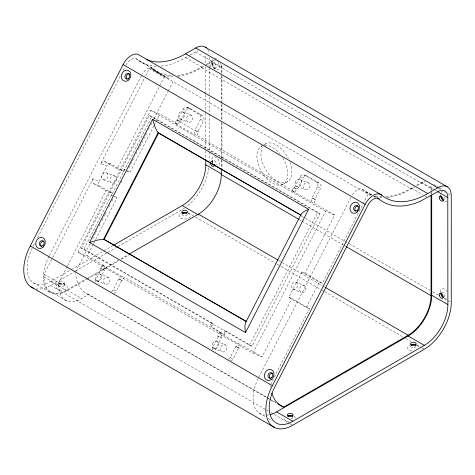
<?xml version="1.0" encoding="UTF-8"?>
<svg xmlns="http://www.w3.org/2000/svg" width="475" height="475" viewBox="0 0 475 475"><rect width="100%" height="100%" fill="white"/><g stroke="black" fill="none" stroke-linecap="round" stroke-linejoin="round"><path stroke-width="0.36" stroke-dasharray="2.38 1.78" d="M87.453 278.196L64.434 291.335A32.33 18.668 -60 0 1 43.961 276.901L44.074 274.366L92.975 178.838L99.156 181.254A3.806 3.093 -68.6 0 0 100.118 186.188L112.195 193.159L111.328 194.845L112.403 195.468M266.327 397.142L88.641 294.559L79.2 299.862A32.33 18.668 -60 0 1 63.092 298.425L61.792 296.857A32.33 18.668 -60 0 1 58.728 285.428L58.841 282.886L67.26 266.433M32.241 248.128L31.611 249.387A33.28 19.214 -60 0 0 48.189 282.815L70.627 270.014M49.038 256.209L47.785 258.727A33.28 19.214 -60 0 0 64.362 292.149L86.153 279.722M258.174 378.575L257.551 379.834A33.28 19.214 -60 0 0 264.818 415.138M33.203 246.216L34.889 242.921M37.584 237.654L120.513 75.656M123.215 70.383L124.901 67.094M49.376 255.55L141.746 75.109M153.876 125.792L130.079 172.277L124.296 169.516L123.435 171.202L111.358 164.231A3.806 3.093 -68.6 0 0 106.94 166.054L100.759 163.638L144.287 78.607M145.635 75.97L149.405 68.697A9.381 5.415 -60 0 1 151.917 68.922L166.678 77.443L169.058 79.313M99.156 181.254L106.94 166.054M67.598 265.774L106.014 190.736L112.195 193.159M100.759 163.638A3.806 3.093 -68.6 0 1 105.177 161.809L117.254 168.779L164.166 77.223A9.381 5.415 -60 0 1 166.678 77.443M270.512 384.643L309.421 308.643L291.965 298.561L262.141 356.832L252.866 353.198L78.007 252.249L150.634 110.378L159.909 114.012L178.066 124.492L179.776 121.155L180.447 121.541L186.069 110.562A3.806 3.093 -68.6 0 1 190.487 108.739L202.593 115.728A3.806 3.093 -68.6 0 1 203.549 120.662L197.933 131.634L194.839 130.429L200.462 119.451A3.806 3.093 -68.6 0 0 199.5 114.517L187.393 107.528A3.806 3.093 -68.6 0 0 182.976 109.351L177.353 120.329L180.447 121.541M81.391 248.116L149.257 115.532L151.834 116.541L319.966 213.613L252.094 346.192L249.518 345.183L81.391 248.116L83.968 249.12L213.091 323.671L211.363 327.049L224.812 334.816L226.539 331.437L252.094 346.192M83.968 249.12L151.834 116.541M121 182.762L121.998 180.809M75.513 272.062L89.935 243.889M92.619 238.646L95.303 233.403M95.635 232.75L97.648 228.819M98.99 226.195L100.332 223.577M102.012 220.299L104.696 215.056M105.028 214.403L106.709 211.126M108.716 207.195L110.058 204.577M111.738 201.299L113.08 198.681M128.743 168.085L132.121 161.482M132.46 160.823L134.484 156.857M135.838 154.221L136.853 152.237M138.201 149.595L139.555 146.959M139.893 146.294L146.989 132.43M148.343 129.794L149.358 127.811M150.706 125.168L151.721 123.191M154.09 118.566L167.942 91.497M168.281 90.838L173.013 81.599M78.007 252.249L87.281 255.877L93.314 244.097M93.652 243.438L95.327 240.166M95.659 239.513L117.111 197.612L114.422 196.056M154.209 125.139L155.551 122.52M155.883 121.867L159.909 114.012M100.623 268.529L102.351 265.151L105.438 266.362L103.71 269.741L100.623 268.529L104.381 270.127L98.764 281.105A3.806 3.093 -68.6 0 0 98.331 283.949M309.421 308.643L306.327 307.432L288.877 297.35L301.845 272.021L304.932 273.232L334.762 214.961L291.994 190.843L293.704 187.506L294.375 187.892L299.992 176.914A3.806 3.093 -68.6 0 1 304.416 175.091L316.516 182.079A3.806 3.093 -68.6 0 1 317.478 187.007L311.861 197.986L314.949 199.197L320.572 188.219A3.806 3.093 -68.6 0 0 319.61 183.291L307.503 176.302A3.806 3.093 -68.6 0 0 303.086 178.125L297.463 189.103L296.792 188.712L295.082 192.054L196.893 135.363L193.806 134.152L174.972 123.28L176.682 119.943L179.776 121.155M95.166 281.794A3.806 3.093 -68.6 0 1 95.671 279.894L101.294 268.921M111.548 291.727A3.806 3.093 -68.6 0 0 113.157 289.993L118.78 279.015L122.544 280.612L124.272 277.234L222.46 333.925L220.732 337.303L217.639 336.092L219.367 332.714L222.46 333.925M118.78 279.015L119.451 279.401L121.178 276.022L124.272 277.234M193.806 134.152L195.516 130.815L198.603 132.026L196.893 135.363M113.828 293.277A3.806 3.093 -68.6 0 0 116.25 291.205L121.867 280.226M212.194 349.832A3.806 3.093 -68.6 0 1 212.693 347.457L218.31 336.478L221.403 337.689L215.781 348.668A3.806 3.093 -68.6 0 0 215.347 351.512M228.57 359.29A3.806 3.093 -68.6 0 0 230.179 357.55L235.796 346.572L239.56 348.175L241.288 344.797L262.141 356.832M235.796 346.572L236.467 346.964L238.201 343.585L241.288 344.797M310.822 201.715L312.532 198.378L315.626 199.583L313.916 202.926M230.844 360.834A3.806 3.093 -68.6 0 0 233.267 358.762L238.889 347.783M249.518 345.183L317.389 212.604L319.966 213.613M252.866 353.198L325.488 211.328L334.762 214.961M258.804 377.316L350.835 197.535M306.327 307.432L319.301 282.097L322.388 283.308L358.892 212.004M359.225 211.345L368.012 194.18M125.851 65.283L126.409 64.303A10.331 5.967 -60 0 1 136.2 58.746L153.193 68.62L154.797 69.979A89.401 51.615 -60 0 0 173.072 75.62M161.239 66.096A89.401 51.615 -60 0 0 178.998 61.085L189.287 55.539M189.917 55.177L197.006 51.193A14.256 8.229 -60 0 1 198.301 50.742M177.412 75.436A89.401 51.615 -60 0 0 195.166 70.425L203.573 65.966M206.091 64.511L213.18 60.527A14.256 8.229 -60 0 1 214.474 60.076M177.84 76.232A90.357 52.167 -60 0 0 195.094 71.238L204.814 66.025M207.332 64.57L213.091 61.352A13.306 7.683 -60 0 1 215.46 60.717M210.959 64.137L212.853 63.044M213.958 68.988L215.703 67.978M210.959 161.423L212.853 160.324M260.864 146.603L263.168 145.273M263.738 144.946L266.042 143.616M71.268 269.646L103.342 251.127M103.983 250.758L112.961 245.575M35.999 288.877A38.042 21.963 -60 0 0 50.653 285.433L75.044 271.35M75.685 270.976L107.136 252.819M107.778 252.451L117.408 246.887M118.049 246.519L182.24 209.457A38.042 21.963 -60 0 0 184.353 208.145M88.095 277.827L120.163 259.314M120.804 258.94L128.499 254.499M86.794 279.353L118.869 260.834M121.434 259.356L129.135 254.909M282.708 184.442L287.892 181.45M385.825 196.65A89.401 51.615 -60 0 0 404.932 191.532L413.968 186.711M416.486 185.256L422.946 181.634A14.256 8.229 -60 0 1 424.234 181.183M386.917 197.41A90.357 52.167 -60 0 0 404.86 192.345L414.58 187.132M417.092 185.678L422.857 182.453A13.306 7.683 -60 0 1 425.226 181.818M58.995 283.949A5.706 3.295 0 0 1 67.284 287.054A5.706 3.295 0 0 1 58.478 289.643A5.706 3.295 0 0 1 58.995 283.949L60.289 283.551A2.856 1.645 0 0 1 64.44 285.107L64.44 282.916M62.884 283.551L64.178 283.949M187.031 107.356L190.119 108.567M187.393 107.528L190.487 108.739M199.5 114.517L202.593 115.728M182.976 109.351L186.069 110.562M183.041 112.017A3.806 3.093 -68.6 0 1 182.78 118.429A3.806 3.093 -68.6 0 1 178.119 115.74A3.806 3.093 -68.6 0 1 183.041 112.017L191.288 115.247A3.806 3.093 -68.6 0 1 191.021 121.659A3.806 3.093 -68.6 0 1 186.36 118.97A3.806 3.093 -68.6 0 1 191.288 115.247M200.462 119.451L203.549 120.662M179.586 118.774L187.827 122.004M174.972 123.28L178.066 124.492M304.048 174.913L307.503 176.302M316.516 182.079L319.61 183.291M299.992 176.914L303.086 178.125M300.063 179.58L308.305 182.804A3.806 3.093 -68.6 0 1 308.043 189.216A3.806 3.093 -68.6 0 1 303.382 186.527A3.806 3.093 -68.6 0 1 308.305 182.804M317.478 187.007L320.572 188.219M296.602 186.337L304.849 189.561M293.704 187.506L296.792 188.712M294.375 187.892L297.463 189.103M291.994 190.843L295.082 192.054M104.809 161.637L111.358 164.231M126.985 171.065L130.079 172.277M117.254 168.779L123.435 171.202M106.626 172.876A3.806 3.093 -68.6 0 1 106.358 179.289A3.806 3.093 -68.6 0 1 101.698 176.599A3.806 3.093 -68.6 0 1 106.626 172.876L114.867 176.1A3.806 3.093 -68.6 0 1 114.6 182.513A3.806 3.093 -68.6 0 1 109.945 179.823A3.806 3.093 -68.6 0 1 114.867 176.1M103.164 179.633L111.405 182.857M92.975 178.838A3.806 3.093 -68.6 0 0 93.937 183.766L100.118 186.188M111.328 194.845L112.563 195.332M114.018 196.401L117.111 197.612M296.21 282.334L296.851 282.851A3.806 3.093 -68.6 0 1 295.432 289.073A3.806 3.093 -68.6 0 1 291.312 285.73A3.806 3.093 -68.6 0 1 296.21 282.334L304.457 285.564A3.806 3.093 -68.6 0 1 304.19 291.971A3.806 3.093 -68.6 0 1 299.529 289.281A3.806 3.093 -68.6 0 1 304.457 285.564M292.754 289.091L300.996 292.315M288.877 297.35L291.965 298.561M119.451 279.401L122.544 280.612M100.065 274.117A3.806 3.093 -68.6 0 1 99.798 280.529A3.806 3.093 -68.6 0 1 95.143 277.839A3.806 3.093 -68.6 0 1 100.065 274.117L108.306 277.347A3.806 3.093 -68.6 0 1 108.045 283.753A3.806 3.093 -68.6 0 1 103.384 281.063A3.806 3.093 -68.6 0 1 108.306 277.347M213.091 323.671L210.514 322.662L211.363 327.049M95.671 279.894L98.764 281.105M226.539 331.437L223.963 330.428L224.812 334.816M96.603 280.873L104.85 284.098M113.157 289.993L116.25 291.205M236.467 346.964L239.56 348.175M217.081 341.673L225.328 344.903A3.806 3.093 -68.6 0 1 225.061 351.316A3.806 3.093 -68.6 0 1 220.4 348.626A3.806 3.093 -68.6 0 1 225.328 344.903M212.693 347.457L215.781 348.668M213.625 348.43L221.867 351.66M230.179 357.55L233.267 358.762M214.635 57.968L218.993 60.479M433.734 184.46L438.71 187.334M439.327 187.69L442.439 189.489M438.407 188.088L440.972 189.572M448.038 193.652L451.25 195.504M195.581 51.906L221.95 67.129L221.95 75.246M421.515 182.347L434.827 190.03M435.201 190.249L437.689 191.686M211.731 62.029L431.045 188.652L431.045 190.867M185.517 57.718L201.685 67.052M411.451 188.159L422.649 194.625M425.137 196.062L427.625 197.499M201.667 67.842L411.433 188.949M352.343 194.744A10.331 5.967 -60 0 1 362.14 189.192L371.664 194.75M373.956 196.015L376.016 197.268M136.2 58.746L138.623 60.646L159.475 72.681M362.14 189.192L364.562 191.087L371.729 195.225M373.89 196.472L375.131 197.19M151.917 68.922L167.449 77.948M152.683 69.421L154.292 70.787L368.79 194.625A90.357 52.167 -60 0 0 370.684 195.427M149.346 68.715L164.112 77.241M197.933 131.634L198.603 132.026M314.949 199.197L315.626 199.583M176.682 119.943L195.516 130.815M311.861 197.986L312.532 198.378M150.634 110.378L325.488 211.328M149.257 115.532L317.389 212.604M301.619 216.256L304.831 218.108M305.473 218.482L348.496 243.319M349.143 243.693L430.059 290.409M432.624 291.893L438.407 295.23M444.184 298.567L451.25 302.646M299.541 219.717L301.465 220.828M302.106 221.196L343.158 244.898M343.799 245.266L345.729 246.382M304.932 273.232L322.388 283.308M124.296 169.516L125.376 170.133M301.845 272.021L319.301 282.097M278.599 260.431L322.216 285.612M322.858 285.986L324.787 287.096M188.023 212.794L195.083 216.873M195.73 217.247L275.999 263.589M276.646 263.963L280.499 266.184M281.141 266.558L321.599 289.916M322.24 290.284L324.164 291.401M324.811 291.769L403.156 337.001M405.727 338.485L410.863 341.454M416.64 344.791L421.141 347.385M421.782 347.753L424.347 349.238M93.937 183.766L106.014 190.736M87.281 255.877L105.438 266.362M102.351 265.151L121.178 276.022M219.367 332.714L238.201 343.585M103.71 269.741L104.381 270.127M220.732 337.303L221.403 337.689M217.639 336.092L218.31 336.478M266.968 397.51L269.533 398.994M270.174 399.362L275.304 402.325M86.782 293.704L267.674 398.139M268.316 398.507L270.881 399.992M271.522 400.36L276.011 402.954M44.074 274.366L58.841 282.886M66.927 290.047L81.694 298.573M43.961 276.901L58.728 285.428M50.742 281.497L66.91 290.837M50.653 285.433L265.786 409.64M266.428 410.008L268.357 411.124M270.922 412.603L273.493 414.087M274.134 414.461L289.548 423.356M290.189 423.73L292.76 425.208M49.833 291.175L66.292 300.675M33.161 282.649L51.074 292.992M259.101 413.09L265.941 417.044M268.304 418.41L272.163 420.63M153.193 68.62L152.374 68.085A10.331 5.967 -60 0 0 142.577 73.643M213.584 67.408L214.569 68.335M211.981 63.846L212.283 65.164M211.981 161.126L212.283 162.45M431.045 188.652L430.956 187.132A13.306 7.683 -60 0 0 430.32 184.757M221.95 67.129L221.855 65.538A14.256 8.229 -60 0 0 221.599 64.19M205.687 56.198L205.782 65.912M431.716 189.715L431.621 186.645A14.256 8.229 -60 0 0 431.365 185.297M431.716 192.666L431.716 194.138M431.045 191.603L431.045 194.554M221.95 75.988L221.95 103.295M221.95 104.031L221.95 120.27M221.95 123.221L221.95 159.38M221.95 160.123L221.95 168.239M221.279 72.711L221.19 66.025A13.306 7.683 -60 0 0 220.554 63.656M221.279 75.662L221.279 121.404M221.279 122.146L221.279 159.036M221.279 159.772L221.279 167.889M209.143 57.202L209.143 66.809M209.143 67.545L209.143 94.145M209.143 97.102L209.143 113.359M209.143 114.095L209.143 151.044M209.143 151.78L209.143 160.645M205.782 66.648L205.782 93.955M205.782 94.697L205.782 112.409M205.782 113.145L205.782 150.047M205.782 150.783L205.782 158.899M58.74 282.916L58.74 285.107M217.835 61.75A5.706 3.295 60 0 1 218.91 69.403A5.706 3.295 60 0 1 212.729 65.835A5.706 3.295 60 0 1 213.803 59.422M212.361 162.717A2.856 1.645 60 0 1 214.1 160.449A2.856 1.645 60 0 1 216.125 164.665M212.818 163.293A5.706 3.295 60 0 1 212.919 156.993A5.706 3.295 60 0 1 218.411 159.832A5.706 3.295 60 0 1 219.082 166.529M444.594 197.196A2.856 1.645 60 0 1 444.143 200.195M446.945 201.833A5.706 3.295 60 0 1 444.149 201.085M440.628 195.385A5.706 3.295 60 0 1 440.539 194.364M441.079 192.345A5.706 3.295 60 0 1 443.733 191.651M444.149 191.817A5.706 3.295 60 0 1 444.57 192.031M444.998 192.304A5.706 3.295 60 0 1 445.413 192.618M441.774 292.184A2.856 1.645 60 0 1 444.594 294.322A2.856 1.645 60 0 1 444.143 297.32M446.945 298.959A5.706 3.295 60 0 1 444.149 298.211M440.562 291.988A5.706 3.295 60 0 1 442.558 288.622A5.706 3.295 60 0 1 446.945 291.418M209.131 163.685A38.042 21.963 -60 0 1 209.059 165.348M208.81 167.912A38.042 21.963 -60 0 1 186.449 206.649M207.623 49.43A19.024 10.984 -60 0 1 209.024 53.764M64.44 285.107A2.856 1.645 0 0 1 60.034 286.401A2.856 1.645 0 0 1 60.289 283.551M188.254 213.263A5.706 3.295 0 0 1 188.836 218.072A5.706 3.295 0 0 1 180.488 218.072A5.706 3.295 0 0 1 181.07 213.263M187.417 214.391A2.856 1.645 0 0 1 184.662 215.608A2.856 1.645 0 0 1 181.907 214.391M411.843 351.025A5.706 3.295 0 0 1 407.74 348.525A5.706 3.295 0 0 1 409.729 345.277M416.913 345.277A5.706 3.295 0 0 1 418.956 347.326M416.136 346.233A2.856 1.645 0 0 1 413.321 347.623A2.856 1.645 0 0 1 410.501 346.233M289.352 422.15A5.706 3.295 0 0 1 284.917 417.715M293.835 416.338A5.706 3.295 0 0 1 295.943 418.724M293.004 417.46A2.856 1.645 0 0 1 290.985 418.623M270.75 387.38A52.25 30.168 -60 0 1 270.613 386.027M382.203 197.594A90.357 52.167 -60 0 1 377.447 197.196M376.74 197.083A90.357 52.167 -60 0 1 373.985 196.484M173.102 76.493A90.357 52.167 -60 0 1 154.292 70.787M282.708 157.896A21.874 12.629 60 0 1 283.486 184.027A21.874 12.629 60 0 1 261.232 171.178A21.874 12.629 60 0 1 262.01 145.944M264.623 145.261A21.874 12.629 60 0 1 279.621 153.615M290.053 162.361A21.874 12.629 60 0 1 276.937 181.028A21.874 12.629 60 0 1 262.265 147.44M264.902 144.275A21.874 12.629 60 0 1 288.414 158.561M88.641 294.559A52.25 30.168 -60 0 1 75.614 273.44M156.168 66.268A89.401 51.615 -60 0 1 138.623 60.646M210.823 161.536A2.856 1.645 60 0 1 213.958 163.151M210.823 66.993A2.856 1.645 60 0 1 211.108 64.054A2.856 1.645 60 0 1 213.803 65.609A2.856 1.645 60 0 1 214.088 68.875M382.102 196.715A89.401 51.615 -60 0 1 375.054 195.795M371.753 194.815A89.401 51.615 -60 0 1 364.562 191.087M268.731 414.96A33.28 19.214 -60 0 1 267.015 415.162M295.64 181.402L295.29 182.329A3.806 3.093 -68.6 0 0 298.739 186.544A3.806 3.093 -68.6 0 0 301.037 180.553A3.806 3.093 -68.6 0 0 295.64 181.402M213.204 342.677L212.663 343.502A3.806 3.093 -68.6 0 0 214.926 348.775A3.806 3.093 -68.6 0 0 218.405 343.467A3.806 3.093 -68.6 0 0 213.204 342.677M212.23 64.897A2.856 1.645 60 0 0 215.555 68.067A2.856 1.645 60 0 0 214.831 63.697A2.856 1.645 60 0 0 212.23 64.897M60.034 284.382A2.856 1.645 0 0 0 64.44 283.088A2.856 1.645 0 0 0 60.289 281.533A2.856 1.645 0 0 0 60.034 284.382"/><path stroke-width="0.71" d="M245.527 332.607C244.999 328.991 244.15 324.781 246.216 321.492L300.687 215.092C302.035 211.933 305.781 210.734 308.643 209.315L152.618 119.237L89.502 242.529L245.527 332.607L308.643 209.315M381.662 195.041A15.099 8.716 -60 0 0 365.186 204.393L270.993 388.455A38.042 21.963 -60 0 0 268.791 422.091A38.042 21.963 -60 0 0 292.76 425.208L424.347 349.238A38.042 21.963 -60 0 0 451.25 302.646L451.25 195.504A19.024 10.984 -60 0 0 437.802 187.738L427.714 193.562A84.639 48.866 -60 0 1 383.236 196.377L381.662 195.041L139.555 55.266A15.099 8.716 -60 0 0 132.911 54.678L131.349 55.432A15.099 8.716 -60 0 0 123.078 64.612L28.886 248.674A38.042 21.963 -60 0 0 33.719 288.283M89.502 242.529L98.01 239.922L104.156 239.376L158.626 132.976L301.203 215.294M146.223 59.452A84.639 48.866 -60 0 0 185.606 53.782L195.694 47.957A19.024 10.984 -60 0 1 203.882 46.443L447.308 186.8M113.602 245.201L182.24 205.574A33.286 19.22 -60 0 0 205.782 164.807L205.782 159.642M129.141 254.125L198.413 214.136A32.336 18.668 -60 0 0 221.279 174.533L221.279 168.631M277.869 403.809L283.646 407.14L408.179 335.243A32.336 18.668 -60 0 0 431.045 295.64L431.045 195.29M269.901 414.728A33.28 19.214 -60 0 0 274.128 413.256L408.179 336.021A33.286 19.22 -60 0 0 431.716 295.248L431.716 194.881M292.849 421.277L424.347 345.355A33.286 19.22 -60 0 0 447.889 304.588L447.794 195.979A14.256 8.229 -60 0 0 439.114 190.968L421.105 200.866A89.401 51.615 -60 0 1 380.73 200.42L378.308 198.526A10.331 5.967 -60 0 0 368.517 204.084L273.719 389.168A33.28 19.214 -60 0 0 290.296 422.596L292.849 421.277L276.676 411.938M158.626 132.976L157.534 131.955L155.343 127.912L152.618 119.237M195.694 47.957L437.802 187.738M437.938 191.829L447.889 197.576M185.606 53.782L427.714 193.562M377.263 197.986L379.127 199.061M123.078 64.612L365.186 204.393M300.687 215.092L158.11 132.774L103.645 239.174L246.216 321.492M205.782 164.807L221.326 173.785M431.716 295.248L447.889 304.588M221.279 174.533L298.9 219.343M346.37 246.751L431.045 295.64M198.413 214.136L277.958 260.062M325.428 287.464L408.179 335.243M182.24 205.574L198.413 214.914M408.179 336.021L424.347 345.355M104.156 239.376L246.092 321.32M30.275 245.902L272.383 385.682M30.661 286.692L274.758 427.625M214.415 165.276A2.856 1.645 60 0 1 213.02 164.035M443.377 200.147A2.856 1.645 60 0 1 440.984 196.003M443.323 200.402A5.706 3.295 60 0 1 440.735 195.92M443.377 297.273A2.856 1.645 60 0 1 441.037 292.927M442.932 297.13A5.706 3.295 60 0 1 440.735 293.045M205.2 47.019A19.024 10.984 -60 0 1 206.364 47.874M182.073 212.889A5.706 3.295 0 0 1 186.705 212.752M182.121 213.216A2.856 1.645 0 0 1 187.055 213.067M411.273 344.767A5.706 3.295 0 0 1 415.91 344.903M410.928 345.082A2.856 1.645 0 0 1 415.863 345.23M288.2 415.821A5.706 3.295 0 0 1 292.291 415.821M287.702 416.284A2.856 1.645 0 0 1 290.243 415.387A2.856 1.645 0 0 1 292.79 416.284M283.646 407.14A52.25 30.168 -60 0 1 271.896 393.068M127.163 79.159A2.856 2.322 -68.6 0 1 126.582 75.727A2.856 2.322 -68.6 0 1 129.515 74.041M41.568 246.359A2.856 2.322 -68.6 0 1 40.987 242.933A2.856 2.322 -68.6 0 1 43.92 241.241M214.474 165.009A2.856 1.645 60 0 1 212.456 166.173A2.856 1.645 60 0 1 210.437 162.682M214.427 164.498A2.856 1.645 60 0 1 214.463 164.76M270.228 378.373A2.856 2.322 -68.6 0 1 269.586 375.084A2.856 2.322 -68.6 0 1 272.335 373.207M355.822 211.173A2.856 2.322 -68.6 0 1 355.306 207.611A2.856 2.322 -68.6 0 1 358.399 206.132M43.047 245.533A2.856 2.322 -68.6 0 0 42.809 240.795A2.856 2.322 -68.6 0 0 39.336 243.984A2.856 2.322 -68.6 0 0 43.047 245.533M43.124 247.143A5.706 4.643 -68.6 0 0 42.649 237.672A5.706 4.643 -68.6 0 0 35.702 244.049A5.706 4.643 -68.6 0 0 43.124 247.143M128.642 78.327A2.856 2.322 -68.6 0 0 128.404 73.595A2.856 2.322 -68.6 0 0 124.931 76.778A2.856 2.322 -68.6 0 0 128.642 78.327M128.719 79.937A5.706 4.643 -68.6 0 0 128.244 70.466A5.706 4.643 -68.6 0 0 121.297 76.843A5.706 4.643 -68.6 0 0 128.719 79.937M271.706 377.548A2.856 2.322 -68.6 0 0 271.468 372.81A2.856 2.322 -68.6 0 0 267.995 375.998A2.856 2.322 -68.6 0 0 271.706 377.548M271.783 379.157A5.706 4.643 -68.6 0 0 271.308 369.687A5.706 4.643 -68.6 0 0 264.361 376.063A5.706 4.643 -68.6 0 0 271.783 379.157M357.295 210.342A2.856 2.322 -68.6 0 0 357.058 205.61A2.856 2.322 -68.6 0 0 353.584 208.792A2.856 2.322 -68.6 0 0 357.295 210.342M357.378 211.951A5.706 4.643 -68.6 0 0 356.903 202.481A5.706 4.643 -68.6 0 0 349.956 208.857A5.706 4.643 -68.6 0 0 357.378 211.951M183.107 213.322A2.856 1.645 0 0 0 187.512 212.028A2.856 1.645 0 0 0 183.368 210.473A2.856 1.645 0 0 0 183.107 213.322M411.766 345.337A2.856 1.645 0 0 0 416.171 344.043A2.856 1.645 0 0 0 412.027 342.487A2.856 1.645 0 0 0 411.766 345.337M288.693 416.397A2.856 1.645 0 0 0 293.093 415.103A2.856 1.645 0 0 0 288.948 413.547A2.856 1.645 0 0 0 288.693 416.397M439.238 197.98A2.856 1.645 60 0 0 442.563 201.145A2.856 1.645 60 0 0 441.833 196.781A2.856 1.645 60 0 0 439.238 197.98M439.238 295.106A2.856 1.645 60 0 0 442.563 298.27A2.856 1.645 60 0 0 441.833 293.906A2.856 1.645 60 0 0 439.238 295.106"/></g></svg>
